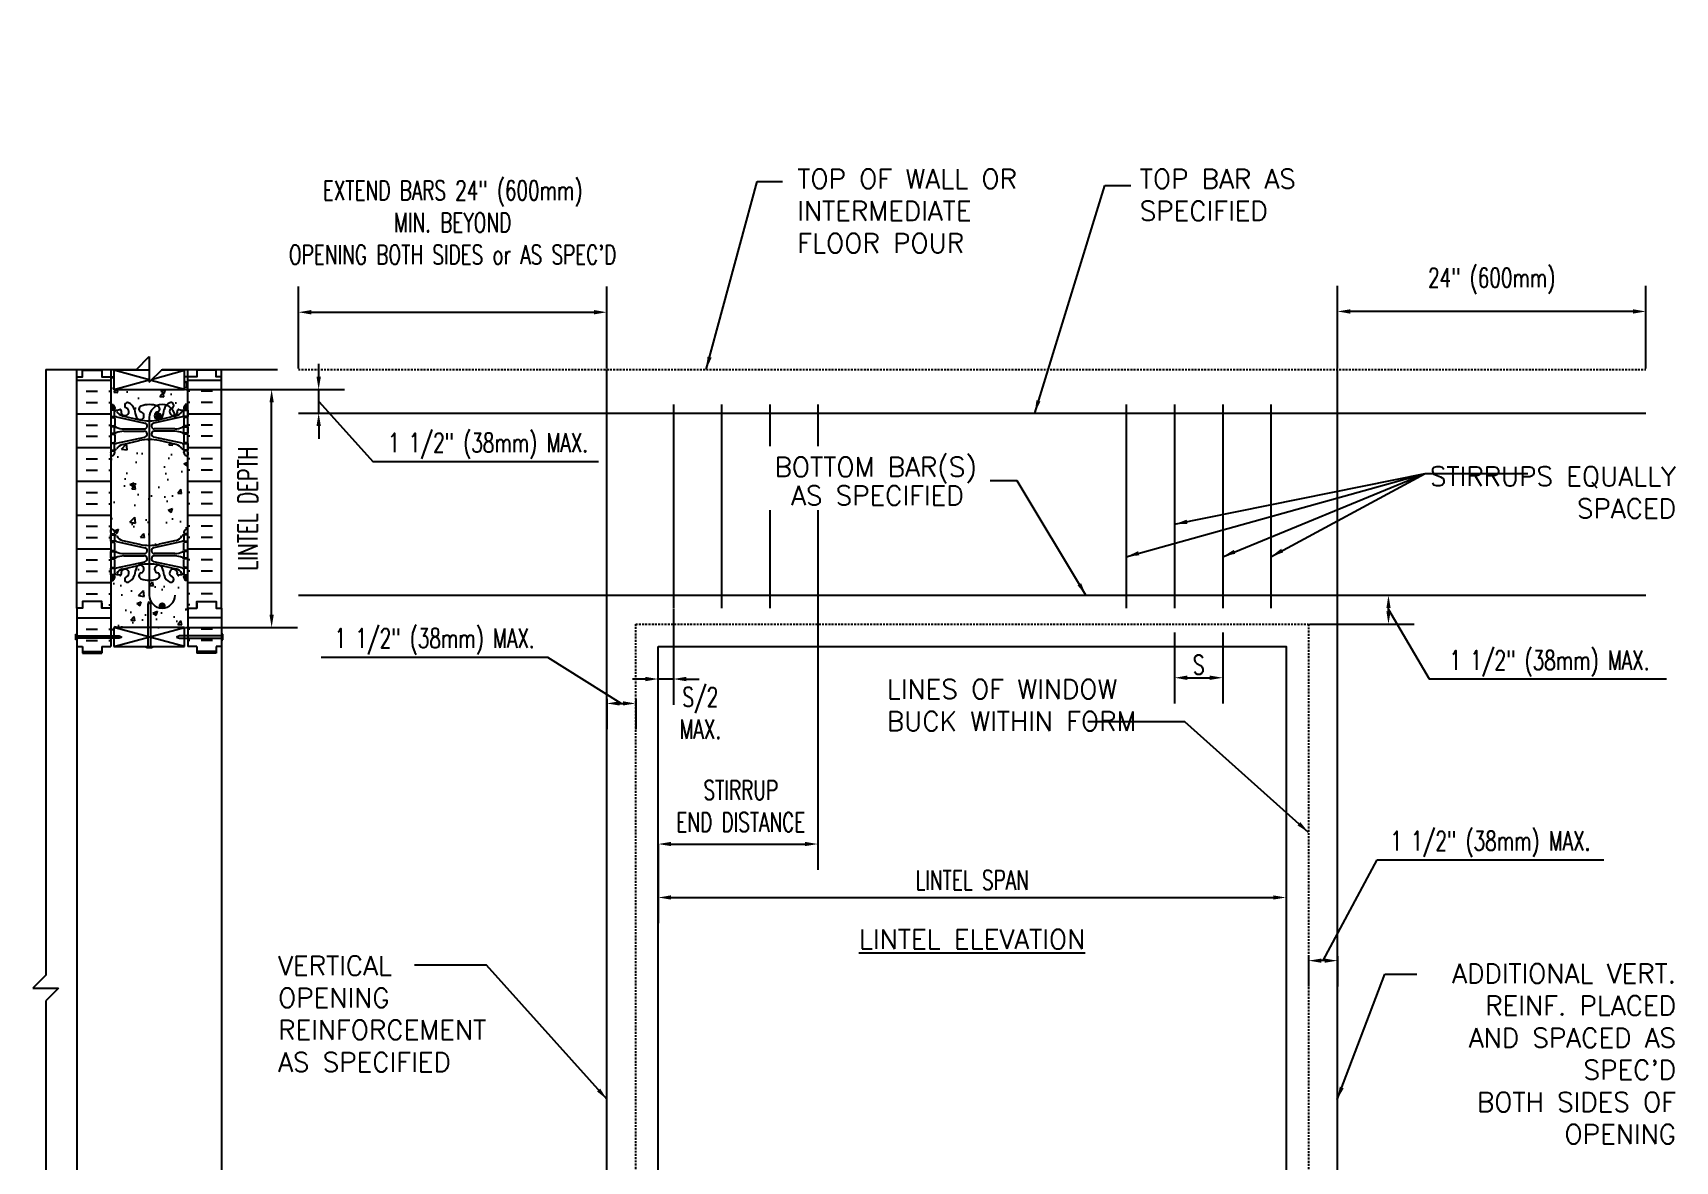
# Model space of a CAD drawing. Header units: inches. Extents: x 637 to 765, y 173 to 308.
# Drawn here: x 637.1 to 764.9, y 220.6 to 308.4 of the extents above; entities that cross this region are included whole.
import ezdxf
from ezdxf.enums import TextEntityAlignment as Align

# ---------------------------------------------------------------- set-up
doc = ezdxf.new("R2010")
doc.units = ezdxf.units.IN
doc.header["$LTSCALE"] = 0.05
doc.header["$MEASUREMENT"] = 0
doc.linetypes.add('HIDDEN2', pattern=[0.1875, 0.125, -0.0625])
for name, color, linetype in [('0_FOAM_CONTOUR', 8, 'Continuous'), ('HATCH', 12, 'Continuous'), ('line25', 2, 'Continuous'), ('LINE3', 3, 'Continuous'), ('LINE9', 9, 'Continuous'), ('TEXT', 12, 'Continuous'), ('Web_Edge', 9, 'Continuous')]:
    doc.layers.add(name, color=color, linetype=linetype)
doc.styles.add('DIM', font='romans.shx', dxfattribs={"width": 0.7})
doc.styles.add('ROMANS', font='romans.shx', dxfattribs={"height": 1.5})
doc.styles.get("Standard").update_dxf_attribs({"font": 'romans.shx', "height": 0.75})
doc.dimstyles.new('ext_24', dxfattribs={"dimscale": 24, "dimtxt": 0.0625, "dimasz": 1, "dimexe": 2, "dimexo": 0.0625, "dimgap": 0.09375, "dimtad": 1, "dimdec": 1, "dimzin": 3, "dimdsep": 46, "dimlunit": 4, "dimtxsty": 'DIM', "dimcen": 0.09, "dimdle": 0.09375, "dimclrt": 12, "dimadec": 0, "dimazin": 0, "dimtfac": 1, "dimtdec": 1, "dimtmove": 2, "dimatfit": 3, "dimfxl": 0, "dimfrac": 2, "dimtolj": 1, "dimtzin": 0, "dimarcsym": 0})

# ---------------------------------------------------------------- blocks, each defined once
blk = doc.blocks.new('*D6')
at = {"layer": 'Defpoints', "color": 0}
for p in [(681.73, 286.67), (657.73, 282.22), (681.73, 282.22)]:
    blk.add_point(p, dxfattribs=at)
at = {"layer": 'TEXT', "color": 0, "lineweight": -2}
for p, q in [((657.73, 282.29), (657.73, 288.67)), ((681.73, 282.29), (681.73, 288.67)), ((658.73, 286.67), (680.73, 286.67))]:
    blk.add_line(p, q, dxfattribs=at)
at = {"layer": 'TEXT', "color": 0}
for points in [[(658.73, 286.84), (658.73, 286.5), (657.73, 286.67)], [(680.73, 286.84), (680.73, 286.5), (681.73, 286.67)]]:
    blk.add_solid(points, dxfattribs=at)
at = {"layer": 'TEXT', "color": 12, "insert": (669.73, 293.65), "char_height": 1.5, "attachment_point": 5, "style": 'DIM'}
blk.add_mtext('\\A1;EXTEND BARS 24" (600mm)\\PMIN. BEYOND \\POPENING BOTH SIDES or AS SPEC\'D', dxfattribs=at)
blk = doc.blocks.new('*D1')
at = {"layer": 'Defpoints', "color": 0}
for p in [(686.91, 263.65), (685.73, 258.13), (685.73, 256.31)]:
    blk.add_point(p, dxfattribs=at)
at = {"layer": 'TEXT', "color": 0, "lineweight": -2}
for p, q in [((686.91, 263.59), (686.91, 256.13)), ((685.73, 256.38), (685.73, 260.13)), ((684.73, 258.13), (683.73, 258.13)), ((686.91, 258.13), (685.73, 258.13)), ((687.91, 258.13), (688.91, 258.13))]:
    blk.add_line(p, q, dxfattribs=at)
at = {"layer": 'TEXT', "color": 0}
for points in [[(684.73, 258.3), (684.73, 257.96), (685.73, 258.13)], [(687.91, 258.3), (687.91, 257.96), (686.91, 258.13)]]:
    blk.add_solid(points, dxfattribs=at)
at = {"layer": 'TEXT', "color": 12, "insert": (689.01, 255.48), "char_height": 1.5, "attachment_point": 5, "style": 'DIM'}
blk.add_mtext('\\A1;S/2\\PMAX.', dxfattribs=at)
blk = doc.blocks.new('*D7')
at = {"layer": 'Defpoints', "color": 0}
for p in [(698.16, 264.65), (685.73, 245.29), (698.16, 245.29)]:
    blk.add_point(p, dxfattribs=at)
at = {"layer": 'TEXT', "color": 0, "lineweight": -2}
for p, q in [((698.16, 264.59), (698.16, 243.29)), ((685.73, 245.23), (685.73, 243.29)), ((686.73, 245.29), (697.16, 245.29))]:
    blk.add_line(p, q, dxfattribs=at)
at = {"layer": 'TEXT', "color": 0}
for points in [[(686.73, 245.46), (686.73, 245.13), (685.73, 245.29)], [(697.16, 245.46), (697.16, 245.13), (698.16, 245.29)]]:
    blk.add_solid(points, dxfattribs=at)
at = {"layer": 'TEXT', "color": 12, "insert": (692.16, 248.24), "char_height": 1.5, "attachment_point": 5, "style": 'DIM'}
blk.add_mtext('\\A1;STIRRUP\\PEND DISTANCE', dxfattribs=at)
blk = doc.blocks.new('*D2')
at = {"layer": 'Defpoints', "color": 0}
for p in [(685.73, 245.29), (734.59, 245.29), (734.59, 241.13)]:
    blk.add_point(p, dxfattribs=at)
at = {"layer": 'TEXT', "color": 0, "lineweight": -2}
for p, q in [((685.73, 245.23), (685.73, 239.13)), ((734.59, 245.23), (734.59, 239.13)), ((686.73, 241.13), (733.59, 241.13))]:
    blk.add_line(p, q, dxfattribs=at)
at = {"layer": 'TEXT', "color": 0}
for points in [[(686.73, 241.3), (686.73, 240.97), (685.73, 241.13)], [(733.59, 241.3), (733.59, 240.97), (734.59, 241.13)]]:
    blk.add_solid(points, dxfattribs=at)
at = {"layer": 'TEXT', "color": 12, "insert": (710.16, 242.49), "char_height": 1.5, "attachment_point": 5, "style": 'DIM'}
blk.add_mtext('\\A1;LINTEL SPAN ', dxfattribs=at)
blk = doc.blocks.new('*D3')
at = {"layer": 'Defpoints', "color": 0}
for p in [(725.91, 261.82), (729.66, 261.82), (729.66, 258.23)]:
    blk.add_point(p, dxfattribs=at)
at = {"layer": 'TEXT', "color": 0, "lineweight": -2}
for p, q in [((725.91, 261.76), (725.91, 256.23)), ((729.66, 261.76), (729.66, 256.23)), ((726.91, 258.23), (728.66, 258.23))]:
    blk.add_line(p, q, dxfattribs=at)
at = {"layer": 'TEXT', "color": 0}
for points in [[(726.91, 258.4), (726.91, 258.06), (725.91, 258.23)], [(728.66, 258.4), (728.66, 258.06), (729.66, 258.23)]]:
    blk.add_solid(points, dxfattribs=at)
at = {"layer": 'TEXT', "color": 12, "insert": (727.79, 259.23), "char_height": 1.5, "attachment_point": 5, "style": 'DIM'}
blk.add_mtext('\\A1;S', dxfattribs=at)
blk = doc.blocks.new('*D8')
at = {"layer": 'Defpoints', "color": 0}
for p in [(738.59, 286.73), (738.59, 282.22), (762.59, 282.22)]:
    blk.add_point(p, dxfattribs=at)
at = {"layer": 'TEXT', "color": 0, "lineweight": -2}
for p, q in [((738.59, 282.29), (738.59, 288.73)), ((762.59, 282.29), (762.59, 288.73)), ((761.59, 286.73), (739.59, 286.73))]:
    blk.add_line(p, q, dxfattribs=at)
at = {"layer": 'TEXT', "color": 0}
for points in [[(739.59, 286.9), (739.59, 286.56), (738.59, 286.73)], [(761.59, 286.9), (761.59, 286.56), (762.59, 286.73)]]:
    blk.add_solid(points, dxfattribs=at)
at = {"layer": 'TEXT', "color": 12, "insert": (750.59, 289.11), "char_height": 1.5, "attachment_point": 5, "style": 'DIM'}
blk.add_mtext('\\A1;24" (600mm)', dxfattribs=at)
blk = doc.blocks.new('*D4')
at = {"layer": 'Defpoints', "color": 0}
for p in [(736.34, 236.65), (738.59, 236.65), (736.34, 236.22)]:
    blk.add_point(p, dxfattribs=at)
at = {"layer": 'TEXT', "color": 0, "lineweight": -2}
for p, q in [((737.47, 236.22), (741.67, 244.06)), ((741.67, 244.06), (759.31, 244.06)), ((736.34, 236.58), (736.34, 234.22)), ((738.59, 236.58), (738.59, 234.22)), ((737.59, 236.22), (737.34, 236.22))]:
    blk.add_line(p, q, dxfattribs=at)
at = {"layer": 'TEXT', "color": 0}
for points in [[(737.34, 236.38), (737.34, 236.05), (736.34, 236.22)], [(737.59, 236.38), (737.59, 236.05), (738.59, 236.22)]]:
    blk.add_solid(points, dxfattribs=at)
at = {"layer": 'TEXT', "color": 12, "insert": (750.49, 245.29), "char_height": 1.5, "attachment_point": 5, "style": 'DIM'}
blk.add_mtext('\\A1;1 1/2" (38mm) MAX.', dxfattribs=at)
blk = doc.blocks.new('*D5')
at = {"layer": 'Defpoints', "color": 0}
for p in [(681.73, 256.66), (683.98, 256.66), (683.98, 256.23)]:
    blk.add_point(p, dxfattribs=at)
at = {"layer": 'TEXT', "color": 0, "lineweight": -2}
for p, q in [((677.14, 259.81), (659.51, 259.81)), ((682.85, 256.23), (677.14, 259.81)), ((681.73, 256.6), (681.73, 254.23)), ((682.73, 256.23), (682.98, 256.23)), ((683.98, 256.6), (683.98, 254.23))]:
    blk.add_line(p, q, dxfattribs=at)
at = {"layer": 'TEXT', "color": 0}
for points in [[(682.73, 256.4), (682.73, 256.07), (681.73, 256.23)], [(682.98, 256.4), (682.98, 256.07), (683.98, 256.23)]]:
    blk.add_solid(points, dxfattribs=at)
at = {"layer": 'TEXT', "color": 12, "insert": (668.33, 261.05), "char_height": 1.5, "attachment_point": 5, "style": 'DIM'}
blk.add_mtext('\\A1;1 1/2" (38mm) MAX.', dxfattribs=at)
blk = doc.blocks.new('*D9')
at = {"layer": 'Defpoints', "color": 0}
for p in [(648.88, 280.65), (655.65, 280.65), (648.88, 262.15)]:
    blk.add_point(p, dxfattribs=at)
at = {"layer": 'TEXT', "color": 0, "lineweight": -2}
for p, q in [((648.94, 280.65), (657.65, 280.65)), ((655.65, 263.15), (655.65, 279.65)), ((648.94, 262.15), (657.65, 262.15))]:
    blk.add_line(p, q, dxfattribs=at)
at = {"layer": 'TEXT', "color": 0}
for points in [[(655.48, 279.65), (655.82, 279.65), (655.65, 280.65)], [(655.48, 263.15), (655.82, 263.15), (655.65, 262.15)]]:
    blk.add_solid(points, dxfattribs=at)
at = {"layer": 'TEXT', "color": 12, "insert": (653.79, 271.4), "char_height": 1.5, "attachment_point": 5, "rotation": 90, "style": 'DIM'}
blk.add_mtext('\\A1;LINTEL DEPTH', dxfattribs=at)

msp = doc.modelspace()

# ---------------------------------------------------------------- hatches: boundary and pattern name
h = msp.add_hatch()
h.set_pattern_fill('AR-CONC', color=12, scale=0.02, style=0)
h.set_pattern_definition([(50, (-256.7342, -0.5467), (3.643693, -0.318782), [0.381, -4.191]), (355, (-256.734, -0.5467), (-0.704857, 3.821133), [0.3048, -3.3528]), (100.451, (-256.4305, -0.5732), (2.93885, 3.502334), [0.3238, -3.5618]), (46.1842, (-256.734, 0.4693), (5.42158, -0.840847), [0.5715, -6.2865]), (96.6356, (-256.2824, 0.399), (4.748085, 4.94851), [0.4857, -5.3427]), (351.184, (-256.734, 0.4693), (4.748092, 4.948502), [0.4572, -5.0292]), (21, (-256.2262, 0.2153), (3.032298, -2.04531), [0.381, -4.191]), (326, (-256.226, 0.2153), (1.23604, 3.68376), [0.3048, -3.3528]), (71.4514, (-255.9735, 0.045), (4.26833, 1.638457), [0.3238, -3.5618]), (37.5, (-256.7342, -0.5467), (0.061772, 1.6911008), [0, -3.31216, 0, -3.4036, 0, -3.3655]), (7.5, (-256.7342, -0.5467), (1.3363933, 2.0036115), [0, -1.94056, 0, -3.23596, 0, -1.2827]), (327.5, (-257.867, -0.5467), (2.711812, -0.1145749), [0, -1.27, 0, -3.9624, 0, -5.2578]), (317.5, (-258.375, -0.5467), (2.9625836, 0.50853), [0, -1.651, 0, -2.63144, 0, -3.7338])])
h.paths.add_polyline_path([(649.13, 262.15), (649.13, 263.65), (643.13, 263.65), (643.13, 262.15)])
at = {"layer": 'HATCH'}
h = msp.add_hatch(dxfattribs=at)
h.set_pattern_fill('INSUL', color=256, scale=7, style=0)
h.set_pattern_definition([(0, (-2283.0335, -133.3595), (0, 2.625), []), (0, (-2283.0335, -132.4845), (0, 2.625), [0.875, -0.875]), (0, (-2283.0335, -131.6095), (0, 2.625), [0.875, -0.875])])
h.paths.add_polyline_path([(640.5, 263.65), (640.94, 263.65), (640.94, 264.15), (642.44, 264.15), (642.44, 263.65), (643.13, 263.65), (643.13, 281.65), (642.44, 281.65), (642.44, 282.15), (640.94, 282.15), (640.94, 281.65), (640.5, 281.65)])
h = msp.add_hatch(dxfattribs=at)
h.set_pattern_fill('AR-CONC', color=256, scale=0.5)
h.set_pattern_definition([(50, (0, 0), (3.586301, -0.313761), [0.375, -4.125]), (355, (0, 0), (-0.693757, 3.76096), [0.3, -3.3]), (100.45144, (0.299, -0.026), (2.892544, 3.4472), [0.318701, -3.50571]), (46.1842, (0, 1), (5.336207, -0.827596), [0.5625, -6.1875]), (96.6356, (0.4447, 0.931), (4.67331, 4.870593), [0.47805, -5.25857]), (351.1842, (0, 1), (4.67331, 4.870593), [0.45, -4.95]), (21, (0.5, 0.75), (2.984535, -2.013094), [0.375, -4.125]), (326, (0.5, 0.75), (1.216577, 3.62575), [0.3, -3.3]), (71.45144, (0.7487, 0.5822), (4.201112, 1.612656), [0.318701, -3.50571]), (37.5, (0, 0), (0.0607993, 1.6644693), [0, -3.26, 0, -3.35, 0, -3.3125]), (7.5, (0, 0), (1.3153477, 1.9720586), [0, -1.91, 0, -3.185, 0, -1.2625]), (327.5, (-1.115, 0), (2.6691122, -0.1127744), [0, -1.25, 0, -3.9, 0, -5.175]), (317.5, (-1.615, 0), (2.915931, 0.500525), [0, -1.625, 0, -2.59, 0, -3.675])])
h.paths.add_polyline_path([(649.13, 281.65), (648.88, 281.65), (648.88, 280.65), (643.38, 280.65), (643.38, 281.65), (643.13, 281.65), (643.13, 279.56, 0.064398), (643.24, 279.5), (643.33, 279.5), (643.33, 279.45, -0.249069), (643.44, 279.25), (643.44, 279.18, -0.414214), (643.38, 279.12), (643.33, 279.12), (643.33, 279.05), (643.43, 279.05, 0.10046), (643.83, 279.1, -0.601435), (643.95, 279, 2.182095), (644.36, 279.21, -1), (644.52, 279.62, -0.24438), (644.97, 279.1, 0.053157), (645.13, 278.49, 0.223253), (645.33, 278.32), (645.35, 278.32, 0.955472), (645.49, 278.91, -0.735593), (645.48, 279.37, -0.082755), (646.13, 279.48, -0.074815), (646.72, 279.39, -0.106407), (647.13, 279.48, -0.083242), (647.45, 279.42, -0.117477), (647.74, 279.62, -1), (647.9, 279.21, 0.0567), (647.84, 279.18, -0.154746), (648.11, 278.64, 0.383483), (648.31, 279, -0.601435), (648.43, 279.1, 0.10046), (648.82, 279.05), (648.93, 279.05), (648.93, 279.12), (648.88, 279.12, -0.414214), (648.82, 279.18), (648.82, 279.25, -0.249069), (648.93, 279.45), (648.93, 279.5), (649.02, 279.5, 0.064398), (649.13, 279.56)])
h.paths.add_polyline_path([(649.13, 275.43, 0.082415), (648.98, 275.51, -0.317837), (648.82, 275.75), (648.82, 275.81, -0.414214), (648.88, 275.88), (648.93, 275.88), (648.93, 275.95), (648.82, 275.95, -0.188973), (648.67, 276.04, 0.196323), (648.22, 276.39), (646.9, 276.68, 0.057795), (646.13, 276.77), (646.13, 268.53, 0.057795), (646.9, 268.62), (648.22, 268.91, 0.196323), (648.67, 269.26, -0.188973), (648.82, 269.35), (648.93, 269.35), (648.93, 269.42), (648.88, 269.42, -0.414214), (648.82, 269.49), (648.82, 269.55, -0.317837), (648.98, 269.79, 0.082415), (649.13, 269.87)])
h.paths.add_polyline_path([(646.13, 276.77, 0.057795), (645.36, 276.68), (644.04, 276.39, 0.196323), (643.59, 276.04, -0.188973), (643.43, 275.95), (643.33, 275.95), (643.33, 275.88), (643.38, 275.88, -0.414214), (643.44, 275.81), (643.44, 275.75, -0.317837), (643.27, 275.51, 0.082415), (643.13, 275.43), (643.13, 269.87, 0.082415), (643.27, 269.79, -0.317837), (643.44, 269.55), (643.44, 269.49, -0.414214), (643.38, 269.42), (643.33, 269.42), (643.33, 269.35), (643.43, 269.35, -0.188973), (643.59, 269.26, 0.196323), (644.04, 268.91), (645.36, 268.62, 0.057795), (646.13, 268.53)])
h.paths.add_polyline_path([(646.13, 265.82, -0.082755), (645.48, 265.93, -0.735593), (645.49, 266.39, 0.955472), (645.35, 266.98), (645.33, 266.98, 0.223253), (645.13, 266.81, 0.053157), (644.97, 266.2, -0.24438), (644.52, 265.68, -1), (644.36, 266.09, 2.182095), (643.95, 266.3, -0.601435), (643.83, 266.2, 0.10046), (643.43, 266.25), (643.33, 266.25), (643.33, 266.18), (643.38, 266.18, -0.414214), (643.44, 266.12), (643.44, 266.05, -0.249069), (643.33, 265.85), (643.33, 265.8), (643.24, 265.8, 0.064398), (643.13, 265.74), (643.13, 263.65), (643.13, 261.48), (643.38, 261.48), (643.38, 262.15), (646.05, 262.15), (646.05, 263.93), (646.13, 264.15), (646.21, 263.93), (646.21, 262.15), (648.88, 262.15), (648.88, 261.48), (649.13, 261.48), (649.13, 263.65), (649.13, 265.74, 0.064398), (649.02, 265.8), (648.93, 265.8), (648.93, 265.85, -0.249069), (648.82, 266.05), (648.82, 266.12, -0.414214), (648.88, 266.18), (648.93, 266.18), (648.93, 266.25), (648.82, 266.25, 0.10046), (648.43, 266.2, -0.601435), (648.31, 266.3, 2.182095), (647.9, 266.09, -1), (647.74, 265.68, -0.24438), (647.29, 266.2, 0.053157), (647.12, 266.81, 0.223253), (646.92, 266.98), (646.9, 266.98, 0.955472), (646.76, 266.39, -0.735593), (646.78, 265.93, -0.082755), (646.13, 265.82), (646.13, 264.65, 0.414214), (647.13, 263.65, -0.414214), (646.94, 263.84, -1), (647.32, 263.84, -0.414214), (647.13, 263.65, -0.414214), (646.13, 264.65)])
h = msp.add_hatch(dxfattribs=at)
h.set_pattern_fill('INSUL', color=256, scale=7, style=0)
h.set_pattern_definition([(180, (3575.2896, -133.3595), (0, 2.625), []), (180, (3575.2896, -132.4845), (0, 2.625), [0.875, -0.875]), (180, (3575.2896, -131.6095), (0, 2.625), [0.875, -0.875])])
h.paths.add_polyline_path([(651.75, 263.65), (651.32, 263.65), (651.32, 264.15), (649.82, 264.15), (649.82, 263.65), (649.13, 263.65), (649.13, 281.65), (649.82, 281.65), (649.82, 282.15), (651.32, 282.15), (651.32, 281.65), (651.75, 281.65)])
at = {"layer": 'LINE3'}
for points in [[(647.03, 278.62, 1), (646.66, 278.62, 1)], [(647.32, 263.84, 1), (646.94, 263.84, 1)]]:
    msp.add_hatch(color=9, dxfattribs=at).paths.add_polyline_path(points)

# ---------------------------------------------------------------- linework, layer by layer
at = {"color": 12}
for p, q in [((640.5, 260.65), (640.5, 211.28)), ((651.75, 260.65), (651.75, 211.28))]:
    msp.add_line(p, q, dxfattribs=at)
at = {"layer": '0_FOAM_CONTOUR'}
for p, q in [((640.94, 264.03), (640.94, 263.65)), ((642.44, 264.03), (642.44, 263.65)), ((649.82, 264.03), (649.82, 263.65)), ((651.32, 264.03), (651.32, 263.65))]:
    msp.add_line(p, q, dxfattribs=at)
at = {"layer": 'HATCH'}
for p, q in [((643.13, 281.65), (643.38, 281.65)), ((649.13, 281.65), (648.88, 281.65)), ((647.27, 280.54), (647.27, 280.54)), ((640.5, 262.89), (643.13, 262.89)), ((641.22, 262.02), (642.09, 262.02)), ((642.97, 262.02), (643.13, 262.02)), ((651.75, 262.89), (649.13, 262.89)), ((649.29, 262.02), (649.13, 262.02)), ((651.04, 262.02), (650.16, 262.02)), ((641.22, 261.14), (642.09, 261.14)), ((642.97, 261.14), (643.13, 261.14)), ((649.29, 261.14), (649.13, 261.14)), ((651.04, 261.14), (650.16, 261.14)), ((640.94, 260.27), (642.44, 260.27)), ((651.32, 260.27), (649.82, 260.27))]:
    msp.add_line(p, q, dxfattribs=at)
at = {"layer": 'line25'}
for p, q in [((640.5, 263.65), (640.5, 282.22)), ((643.13, 282.22), (643.13, 263.65)), ((649.13, 263.65), (649.13, 282.22)), ((651.75, 263.65), (651.75, 282.22)), ((640.5, 263.65), (640.5, 260.65)), ((643.13, 263.65), (643.13, 260.65)), ((649.13, 263.65), (649.13, 260.65)), ((651.75, 263.65), (651.75, 260.65)), ((643.38, 262.15), (643.38, 260.65)), ((648.88, 262.15), (643.38, 262.15)), ((648.88, 260.65), (648.88, 262.15)), ((640.5, 260.65), (640.94, 260.65)), ((640.94, 260.65), (640.94, 260.15)), ((640.94, 260.15), (642.44, 260.15)), ((642.44, 260.65), (642.44, 260.15)), ((642.44, 260.65), (643.13, 260.65)), ((643.38, 260.65), (648.88, 260.65)), ((649.82, 260.65), (649.13, 260.65)), ((649.82, 260.65), (649.82, 260.15)), ((651.32, 260.15), (649.82, 260.15)), ((651.75, 260.65), (651.32, 260.65)), ((651.32, 260.65), (651.32, 260.15))]:
    msp.add_line(p, q, dxfattribs=at)
at = {"layer": 'line25', "color": 9, "linetype": 'HIDDEN2', "ltscale": 24}
msp.add_line((657.73, 282.22), (762.59, 282.22), dxfattribs=at)
at = {"layer": 'line25'}
for points in [[(640.5, 281.65), (640.94, 281.65), (640.94, 282.15), (642.44, 282.15), (642.44, 281.65), (643.13, 281.65)], [(646.13, 282.15), (643.38, 282.15), (643.38, 280.65), (648.88, 280.65), (648.88, 282.15), (647.05, 282.15)], [(651.75, 281.65), (651.32, 281.65), (651.32, 282.15), (649.82, 282.15), (649.82, 281.65), (649.13, 281.65)], [(643.13, 263.65), (642.44, 263.65), (642.44, 264.15), (640.94, 264.15), (640.94, 263.65), (640.5, 263.65)], [(649.13, 263.65), (649.82, 263.65), (649.82, 264.15), (651.32, 264.15), (651.32, 263.65), (651.75, 263.65)]]:
    msp.add_lwpolyline(points, dxfattribs=at)
at = {"layer": 'line25', "color": 9, "linetype": 'HIDDEN2', "ltscale": 24}
msp.add_lwpolyline([(683.98, 262.4), (736.34, 262.4), (736.34, 210.03), (683.98, 210.03)], close=True, dxfattribs=at)
at = {"layer": 'line25'}
msp.add_lwpolyline([(685.73, 260.65), (734.59, 260.65), (734.59, 211.78), (685.73, 211.78)], close=True, dxfattribs=at)
at = {"layer": 'LINE3', "color": 5}
for p, q in [((681.73, 274.69), (681.73, 282.22)), ((738.59, 174.22), (738.59, 282.22)), ((657.73, 278.82), (762.59, 278.82)), ((686.91, 279.49), (686.91, 272.23)), ((690.66, 279.49), (690.66, 272.33)), ((694.41, 279.49), (694.41, 276.24)), ((698.16, 279.49), (698.16, 276.24)), ((722.16, 279.49), (722.16, 276.68)), ((725.91, 279.49), (725.91, 276.68)), ((729.66, 279.49), (729.66, 263.65)), ((733.41, 279.49), (733.41, 263.65)), ((722.16, 276.68), (722.16, 263.65)), ((725.91, 276.68), (725.91, 263.65)), ((681.73, 174.22), (681.73, 274.69)), ((686.91, 272.23), (686.91, 263.65)), ((690.66, 272.33), (690.66, 263.65)), ((694.41, 271.28), (694.41, 263.65)), ((698.16, 271.28), (698.16, 263.65)), ((657.73, 264.65), (762.59, 264.65))]:
    msp.add_line(p, q, dxfattribs=at)
at = {"layer": 'LINE3', "color": 9}
msp.add_line((646.13, 278.48), (646.13, 264.65), dxfattribs=at)
at = {"layer": 'LINE3'}
msp.add_circle((646.85, 278.62), 0.188, dxfattribs=at)
at = {"layer": 'LINE3', "color": 9}
msp.add_circle((647.13, 263.84), 0.188, dxfattribs=at)
for centre, start, end in [((647.13, 278.48), 90, 180), ((647.13, 278.48), 0, 90), ((647.13, 264.65), 180, 270), ((647.13, 264.65), 270, 0)]:
    msp.add_arc(centre, 1, start, end, dxfattribs=at)
at = {"layer": 'LINE9'}
for p, q in [((645.13, 282.22), (646.13, 283.22)), ((646.13, 283.22), (646.13, 281.22)), ((638.07, 282.22), (638.07, 235.08)), ((638.07, 282.22), (645.13, 282.22)), ((646.13, 281.4), (643.38, 282.15)), ((643.38, 280.65), (646.13, 281.4)), ((646.13, 281.22), (647.13, 282.22)), ((648.88, 280.65), (646.27, 281.36)), ((646.37, 281.47), (648.88, 282.15)), ((647.13, 282.22), (656.1, 282.22)), ((646.05, 263.93), (646.13, 264.15)), ((646.05, 260.65), (646.05, 263.93)), ((646.13, 264.15), (646.21, 263.93)), ((646.21, 263.93), (646.21, 260.65)), ((640.42, 261.17), (640.42, 261.63)), ((640.42, 261.63), (640.5, 261.63)), ((640.5, 261.17), (640.42, 261.17)), ((640.5, 261.63), (640.5, 261.17)), ((640.5, 261.48), (643.78, 261.48)), ((643.78, 261.32), (640.5, 261.32)), ((643.78, 261.48), (644, 261.4)), ((644, 261.4), (643.78, 261.32)), ((648.48, 261.48), (648.25, 261.4)), ((648.25, 261.4), (648.48, 261.32)), ((651.75, 261.48), (648.48, 261.48)), ((648.48, 261.32), (651.75, 261.32)), ((651.75, 261.63), (651.75, 261.17)), ((651.84, 261.63), (651.75, 261.63)), ((651.75, 261.17), (651.84, 261.17)), ((651.84, 261.17), (651.84, 261.63)), ((645.9, 260.65), (646.36, 260.65)), ((645.9, 260.57), (645.9, 260.65)), ((646.36, 260.57), (645.9, 260.57)), ((646.36, 260.65), (646.36, 260.57)), ((686.16, 260.65), (734.16, 260.65)), ((638.07, 235.08), (637.07, 234.08)), ((637.07, 234.08), (639.07, 234.08)), ((639.07, 234.08), (638.07, 233.08)), ((638.07, 233.08), (638.07, 174.22))]:
    msp.add_line(p, q, dxfattribs=at)
at = {"layer": 'LINE9', "color": 12}
for p, q in [((643.38, 260.65), (648.88, 262.15)), ((648.88, 260.65), (643.38, 262.15))]:
    msp.add_line(p, q, dxfattribs=at)
at = {"layer": 'TEXT'}
for p, q in [((659.31, 281.65), (659.31, 282.65)), ((655.71, 280.65), (661.31, 280.65)), ((659.31, 278.82), (659.31, 280.65)), ((659.31, 278.82), (659.31, 280.65)), ((657.79, 278.82), (661.31, 278.82)), ((659.31, 279.73), (663.55, 275.04)), ((659.31, 277.82), (659.31, 276.82)), ((681.08, 275.04), (663.55, 275.04)), ((736.41, 264.65), (744.56, 264.65)), ((742.56, 263.4), (742.56, 263.65)), ((736.41, 262.4), (744.56, 262.4))]:
    msp.add_line(p, q, dxfattribs=at)
at = {"layer": 'TEXT', "color": 12}
for p, q in [((742.56, 263.53), (745.73, 258.15)), ((745.73, 258.15), (764.2, 258.15))]:
    msp.add_line(p, q, dxfattribs=at)
at = {"layer": 'TEXT'}
for points in [[(659.14, 281.65), (659.48, 281.65), (659.31, 280.65)], [(659.14, 277.82), (659.48, 277.82), (659.31, 278.82)], [(742.4, 263.65), (742.73, 263.65), (742.56, 264.65)], [(742.4, 263.4), (742.73, 263.4), (742.56, 262.4)]]:
    msp.add_solid(points, dxfattribs=at)
at = {"layer": 'Web_Edge', "color": 12}
for p, q in [((643.13, 279.22), (643.17, 279.22)), ((643.13, 279.12), (643.38, 279.12)), ((643.24, 279.5), (643.33, 279.5)), ((643.24, 279.12), (643.24, 279.05)), ((643.33, 279.5), (643.33, 279.45)), ((643.33, 279.12), (643.33, 279.05)), ((643.44, 279.25), (643.44, 279.18)), ((648.82, 279.25), (648.82, 279.18)), ((649.13, 279.12), (648.88, 279.12)), ((649.02, 279.5), (648.93, 279.5)), ((648.93, 279.5), (648.93, 279.45)), ((648.93, 279.12), (648.93, 279.05)), ((649.02, 279.12), (649.02, 279.05)), ((649.13, 279.22), (649.09, 279.22)), ((643.13, 278.48), (643.38, 278.48)), ((643.13, 277.82), (643.38, 277.82)), ((643.24, 278.55), (643.24, 278.48)), ((643.24, 277.82), (643.24, 277.75)), ((643.33, 278.55), (643.33, 278.48)), ((643.33, 277.82), (643.33, 277.75)), ((643.44, 278.41), (643.44, 277.88)), ((643.58, 278.52), (645.79, 278.04)), ((644.04, 278.61), (645.36, 278.31)), ((644.14, 277.59), (645.74, 277.59)), ((644.14, 277.41), (645.74, 277.41)), ((648.68, 278.52), (646.47, 278.04)), ((648.11, 277.59), (646.52, 277.59)), ((648.11, 277.41), (646.52, 277.41)), ((648.22, 278.61), (646.9, 278.31)), ((648.82, 278.41), (648.82, 277.88)), ((649.13, 278.48), (648.88, 278.48)), ((649.13, 277.82), (648.88, 277.82)), ((648.93, 278.55), (648.93, 278.48)), ((648.93, 277.82), (648.93, 277.75)), ((649.02, 278.55), (649.02, 278.48)), ((649.02, 277.82), (649.02, 277.75)), ((643.13, 277.18), (643.38, 277.18)), ((643.13, 276.52), (643.38, 276.52)), ((643.24, 277.25), (643.24, 277.18)), ((643.24, 276.52), (643.24, 276.45)), ((643.33, 277.25), (643.33, 277.18)), ((643.33, 276.52), (643.33, 276.45)), ((643.44, 277.11), (643.44, 276.58)), ((643.58, 276.47), (645.79, 276.95)), ((644.04, 276.39), (645.36, 276.68)), ((648.68, 276.47), (646.47, 276.95)), ((648.22, 276.39), (646.9, 276.68)), ((648.82, 277.11), (648.82, 276.58)), ((649.13, 277.18), (648.88, 277.18)), ((649.13, 276.52), (648.88, 276.52)), ((648.93, 277.25), (648.93, 277.18)), ((648.93, 276.52), (648.93, 276.45)), ((649.02, 277.25), (649.02, 277.18)), ((649.02, 276.52), (649.02, 276.45)), ((643.13, 275.88), (643.38, 275.88)), ((643.14, 275.76), (643.14, 275.57)), ((643.24, 275.95), (643.24, 275.88)), ((643.33, 275.95), (643.33, 275.88)), ((643.44, 275.75), (643.44, 275.81)), ((648.82, 275.75), (648.82, 275.81)), ((649.13, 275.88), (648.88, 275.88)), ((648.93, 275.95), (648.93, 275.88)), ((649.02, 275.95), (649.02, 275.88)), ((649.12, 275.76), (649.12, 275.57)), ((643.14, 269.54), (643.14, 269.73)), ((649.12, 269.54), (649.12, 269.73)), ((643.13, 269.42), (643.38, 269.42)), ((643.13, 268.78), (643.38, 268.78)), ((643.24, 269.35), (643.24, 269.42)), ((643.24, 268.78), (643.24, 268.85)), ((643.33, 269.35), (643.33, 269.42)), ((643.33, 268.78), (643.33, 268.85)), ((643.44, 269.55), (643.44, 269.49)), ((643.44, 268.19), (643.44, 268.72)), ((643.58, 268.83), (645.79, 268.35)), ((644.04, 268.91), (645.36, 268.62)), ((648.68, 268.83), (646.47, 268.35)), ((648.22, 268.91), (646.9, 268.62)), ((648.82, 269.55), (648.82, 269.49)), ((648.82, 268.19), (648.82, 268.72)), ((649.13, 269.42), (648.88, 269.42)), ((649.13, 268.78), (648.88, 268.78)), ((648.93, 269.35), (648.93, 269.42)), ((648.93, 268.78), (648.93, 268.85)), ((649.02, 269.35), (649.02, 269.42)), ((649.02, 268.78), (649.02, 268.85)), ((643.13, 268.12), (643.38, 268.12)), ((643.13, 267.48), (643.38, 267.48)), ((643.24, 268.05), (643.24, 268.12)), ((643.24, 267.48), (643.24, 267.55)), ((643.33, 268.05), (643.33, 268.12)), ((643.33, 267.48), (643.33, 267.55)), ((643.44, 266.89), (643.44, 267.42)), ((643.58, 266.78), (645.79, 267.26)), ((644.14, 267.89), (645.74, 267.89)), ((644.14, 267.71), (645.74, 267.71)), ((648.68, 266.78), (646.47, 267.26)), ((648.11, 267.89), (646.52, 267.89)), ((648.11, 267.71), (646.52, 267.71)), ((648.82, 266.89), (648.82, 267.42)), ((649.13, 268.12), (648.88, 268.12)), ((649.13, 267.48), (648.88, 267.48)), ((648.93, 268.05), (648.93, 268.12)), ((648.93, 267.48), (648.93, 267.55)), ((649.02, 268.05), (649.02, 268.12)), ((649.02, 267.48), (649.02, 267.55)), ((643.13, 266.82), (643.38, 266.82)), ((643.13, 266.18), (643.38, 266.18)), ((643.13, 266.08), (643.17, 266.08)), ((643.24, 266.75), (643.24, 266.82)), ((643.24, 266.18), (643.24, 266.25)), ((643.33, 266.75), (643.33, 266.82)), ((643.33, 266.18), (643.33, 266.25)), ((643.33, 265.8), (643.33, 265.85)), ((643.44, 266.05), (643.44, 266.12)), ((644.04, 266.69), (645.36, 266.99)), ((648.22, 266.69), (646.9, 266.99)), ((648.82, 266.05), (648.82, 266.12)), ((649.13, 266.82), (648.88, 266.82)), ((649.13, 266.18), (648.88, 266.18)), ((648.93, 266.75), (648.93, 266.82)), ((648.93, 266.18), (648.93, 266.25)), ((648.93, 265.8), (648.93, 265.85)), ((649.02, 266.75), (649.02, 266.82)), ((649.02, 266.18), (649.02, 266.25)), ((649.13, 266.08), (649.09, 266.08)), ((643.24, 265.8), (643.33, 265.8)), ((649.02, 265.8), (648.93, 265.8))]:
    msp.add_line(p, q, dxfattribs=at)
for points in [[(643.13, 278.55), (643.43, 278.55), (643.43, 279.05), (643.13, 279.05)], [(649.12, 278.55), (648.82, 278.55), (648.82, 279.05), (649.12, 279.05)], [(643.13, 277.25), (643.43, 277.25), (643.43, 277.75), (643.13, 277.75)], [(649.12, 277.25), (648.82, 277.25), (648.82, 277.75), (649.12, 277.75)], [(643.13, 275.95), (643.43, 275.95), (643.43, 276.45), (643.13, 276.45)], [(649.12, 275.95), (648.82, 275.95), (648.82, 276.45), (649.12, 276.45)], [(643.13, 269.35), (643.43, 269.35), (643.43, 268.85), (643.13, 268.85)], [(649.12, 269.35), (648.82, 269.35), (648.82, 268.85), (649.12, 268.85)], [(643.13, 268.05), (643.43, 268.05), (643.43, 267.55), (643.13, 267.55)], [(649.12, 268.05), (648.82, 268.05), (648.82, 267.55), (649.12, 267.55)], [(643.13, 266.75), (643.43, 266.75), (643.43, 266.25), (643.13, 266.25)], [(649.12, 266.75), (648.82, 266.75), (648.82, 266.25), (649.12, 266.25)]]:
    msp.add_lwpolyline(points, close=True, dxfattribs=at)
for centre, radius, start, end in [((643.44, 279.95), 0.5, 231.6833, 250.5288), ((643.44, 279.95), 0.6, 238.8907, 245.0748), ((643.17, 279.24), 0.02, 270, 14.1541), ((643.43, 279.3), 0.25, 140.1145, 222.4609), ((643.18, 279.39), 0.02, 340.7916, 65.0748), ((643.27, 279.43), 0.045, 319.1879, 141.448), ((643.28, 279.16), 0.045, 222.4609, 42.4609), ((643.19, 279.25), 0.25, 0, 70.5288), ((643.43, 279.3), 0.16, 140.0001, 222.4609), ((643.38, 279.18), 0.0625, 270, 0), ((643.49, 280.04), 1, 266.7879, 289.9067), ((643.39, 278.8), 0.25, 37.2777, 80.0823), ((644.24, 279.33), 0.75, 210.155, 254.5838), ((643.86, 279.02), 0.09, 346.6795, 108.8651), ((644.24, 278.93), 0.305, 166.6795, 68.1963), ((644.44, 279.42), 0.22, 68.1963, 248.1963), ((644.24, 278.93), 0.745, 13.2652, 68.1963), ((647.93, 279.57), 3, 189.0273, 201.1984), ((645.41, 278.62), 0.305, 205.3782, 74.2747), ((645.56, 279.14), 0.24, 108.923, 254.2747), ((646.13, 277.48), 2, 90, 108.923), ((646.13, 277.48), 2, 71.077, 90), ((646.85, 278.62), 0.305, 105.7253, 334.6218), ((646.7, 279.14), 0.24, 285.7253, 71.077), ((644.33, 279.57), 3, 338.8016, 350.9727), ((648.01, 278.93), 0.745, 111.8037, 166.7348), ((648.01, 278.93), 0.305, 111.8037, 13.3205), ((647.82, 279.42), 0.22, 291.8037, 111.8037), ((648.02, 279.33), 0.75, 285.4162, 329.845), ((648.4, 279.02), 0.09, 71.1349, 193.3205), ((648.77, 280.04), 1, 250.0933, 273.2121), ((648.87, 278.8), 0.25, 99.9177, 142.7223), ((649.07, 279.25), 0.25, 109.4712, 180), ((648.88, 279.18), 0.0625, 180, 270), ((648.98, 279.16), 0.045, 137.5391, 317.5391), ((648.98, 279.43), 0.045, 38.552, 220.8121), ((648.82, 279.3), 0.16, 317.5391, 39.9999), ((648.82, 279.95), 0.5, 289.4712, 308.3167), ((648.82, 279.3), 0.25, 317.5391, 39.8855), ((649.08, 279.39), 0.02, 114.9252, 199.2084), ((648.82, 279.95), 0.6, 294.9252, 301.1093), ((649.09, 279.24), 0.02, 165.8459, 270), ((643.38, 278.41), 0.0625, 0, 90), ((643.38, 277.88), 0.0625, 270, 0), ((643.34, 277.55), 1, 76.4291, 84.7991), ((643.43, 277.53), 0.219, 60.4937, 88.92), ((644.17, 279.19), 1.6, 246.5673, 268.9203), ((644.17, 275.81), 1.6, 91.0797, 113.4327), ((644.17, 275.81), 1.6, 91.0797, 113.4327), ((646.13, 281.58), 3.36, 256.7692, 270), ((645.74, 277.82), 0.23, 270, 77.6055), ((645.74, 277.18), 0.23, 282.3945, 90), ((646.13, 281.58), 3.36, 270, 283.2308), ((646.52, 277.82), 0.23, 102.3945, 270), ((646.52, 277.18), 0.23, 90, 257.6055), ((648.08, 279.19), 1.6, 271.0797, 293.4327), ((648.08, 275.81), 1.6, 66.5673, 88.9203), ((648.08, 275.81), 1.6, 66.5673, 88.9203), ((648.91, 277.55), 1, 95.2009, 103.5709), ((648.83, 277.53), 0.219, 91.08, 119.5063), ((648.88, 278.41), 0.0625, 90, 180), ((648.88, 277.88), 0.0625, 180, 270), ((643.38, 277.11), 0.0625, 0, 90), ((643.38, 276.58), 0.0625, 270, 0), ((643.43, 277.46), 0.219, 271.08, 299.5063), ((643.43, 277.46), 0.219, 271.08, 299.5063), ((643.34, 277.44), 1, 275.2009, 283.5709), ((644.24, 275.66), 0.75, 105.4162, 149.845), ((646.13, 273.41), 3.36, 90, 103.2308), ((646.13, 273.41), 3.36, 76.7692, 90), ((648.02, 275.66), 0.75, 30.155, 74.5838), ((648.91, 277.44), 1, 256.4291, 264.7991), ((648.83, 277.46), 0.219, 240.4937, 268.92), ((648.83, 277.46), 0.219, 240.4937, 268.92), ((648.88, 277.11), 0.0625, 90, 180), ((648.88, 276.58), 0.0625, 180, 270), ((643.12, 275.76), 0.02, 0, 60.012), ((643.12, 275.57), 0.02, 301.073, 0), ((643.44, 275.04), 0.6, 121.073, 121.1093), ((643.44, 275.04), 0.5, 109.4712, 128.3167), ((643.19, 275.75), 0.25, 289.4712, 360), ((643.38, 275.81), 0.0625, 360, 90), ((643.39, 276.19), 0.25, 279.9177, 322.7223), ((648.87, 276.19), 0.25, 217.2777, 260.0823), ((648.88, 275.81), 0.0625, 90, 180), ((649.07, 275.75), 0.25, 180, 250.5288), ((648.82, 275.04), 0.5, 51.6833, 70.5288), ((649.14, 275.76), 0.02, 119.988, 180), ((649.14, 275.57), 0.02, 180, 238.927), ((648.82, 275.04), 0.6, 58.8907, 58.927), ((643.44, 270.26), 0.5, 231.6833, 250.5288), ((643.44, 270.26), 0.6, 238.8907, 238.927), ((643.12, 269.73), 0.02, 360, 58.927), ((643.19, 269.55), 0.25, 0, 70.5288), ((649.07, 269.55), 0.25, 109.4712, 180), ((648.82, 270.26), 0.5, 289.4712, 308.3167), ((649.14, 269.73), 0.02, 121.073, 180), ((648.82, 270.26), 0.6, 301.073, 301.1093), ((643.12, 269.54), 0.02, 299.988, 360), ((643.38, 269.49), 0.0625, 270, 0), ((643.38, 268.72), 0.0625, 0, 90), ((643.39, 269.11), 0.25, 37.2777, 80.0823), ((643.34, 267.86), 1, 76.4291, 84.7991), ((644.24, 269.64), 0.75, 210.155, 254.5838), ((646.13, 271.89), 3.36, 256.7692, 270), ((646.13, 271.89), 3.36, 270, 283.2308), ((648.02, 269.64), 0.75, 285.4162, 329.845), ((648.87, 269.11), 0.25, 99.9177, 142.7223), ((648.91, 267.86), 1, 95.2009, 103.5709), ((648.88, 269.49), 0.0625, 180, 270), ((648.88, 268.72), 0.0625, 90, 180), ((649.14, 269.54), 0.02, 180, 240.012), ((643.38, 268.19), 0.0625, 270, 0), ((643.38, 267.42), 0.0625, 0, 90), ((643.43, 267.84), 0.219, 60.4937, 88.92), ((643.43, 267.84), 0.219, 60.4937, 88.92), ((643.43, 267.77), 0.219, 271.08, 299.5063), ((644.17, 269.49), 1.6, 246.5673, 268.9203), ((644.17, 269.49), 1.6, 246.5673, 268.9203), ((644.17, 266.11), 1.6, 91.0797, 113.4327), ((645.74, 268.12), 0.23, 270, 77.6055), ((645.74, 267.48), 0.23, 282.3945, 90), ((646.52, 268.12), 0.23, 102.3945, 270), ((646.52, 267.48), 0.23, 90, 257.6055), ((648.08, 269.49), 1.6, 271.0797, 293.4327), ((648.08, 269.49), 1.6, 271.0797, 293.4327), ((648.08, 266.11), 1.6, 66.5673, 88.9203), ((648.83, 267.84), 0.219, 91.08, 119.5063), ((648.83, 267.84), 0.219, 91.08, 119.5063), ((648.83, 267.77), 0.219, 240.4937, 268.92), ((648.88, 268.19), 0.0625, 180, 270), ((648.88, 267.42), 0.0625, 90, 180), ((643.44, 265.35), 0.6, 114.9252, 121.1093), ((643.17, 266.06), 0.02, 345.8459, 90), ((643.43, 266), 0.25, 137.5391, 219.8855), ((643.18, 265.91), 0.02, 294.9252, 19.2084), ((643.27, 265.87), 0.045, 218.552, 40.8121), ((643.28, 266.14), 0.045, 317.5391, 137.5391), ((643.43, 266), 0.16, 137.5391, 219.9999), ((643.19, 266.05), 0.25, 289.4712, 360), ((643.38, 266.89), 0.0625, 270, 0), ((643.38, 266.12), 0.0625, 360, 90), ((643.34, 267.75), 1, 275.2009, 283.5709), ((643.39, 266.5), 0.25, 279.9177, 322.7223), ((643.49, 265.26), 1, 70.0933, 93.2121), ((644.24, 265.97), 0.75, 105.4162, 149.845), ((643.86, 266.28), 0.09, 251.1349, 13.3205), ((644.24, 266.37), 0.305, 291.8037, 193.3205), ((644.44, 265.88), 0.22, 111.8037, 291.8037), ((644.24, 266.37), 0.745, 291.8037, 346.7348), ((647.93, 265.73), 3, 158.8016, 170.9727), ((645.41, 266.68), 0.305, 285.7253, 154.6218), ((645.56, 266.16), 0.24, 105.7253, 251.077), ((646.13, 263.72), 3.36, 90, 103.2308), ((646.13, 267.82), 2, 251.077, 270), ((646.13, 263.72), 3.36, 76.7692, 90), ((646.13, 267.82), 2, 270, 288.923), ((646.85, 266.68), 0.305, 25.3782, 254.2747), ((646.7, 266.16), 0.24, 288.923, 74.2747), ((644.33, 265.73), 3, 9.0273, 21.1984), ((648.01, 266.37), 0.745, 193.2652, 248.1963), ((648.01, 266.37), 0.305, 346.6795, 248.1963), ((647.82, 265.88), 0.22, 248.1963, 68.1963), ((648.02, 265.97), 0.75, 30.155, 74.5838), ((648.4, 266.28), 0.09, 166.6795, 288.8651), ((648.77, 265.26), 1, 86.7879, 109.9067), ((648.87, 266.5), 0.25, 217.2777, 260.0823), ((648.91, 267.75), 1, 256.4291, 264.7991), ((648.88, 266.89), 0.0625, 180, 270), ((648.88, 266.12), 0.0625, 90, 180), ((649.07, 266.05), 0.25, 180, 250.5288), ((648.98, 266.14), 0.045, 42.4609, 222.4609), ((648.82, 266), 0.16, 320.0001, 42.4609), ((648.98, 265.87), 0.045, 139.1879, 321.448), ((648.82, 266), 0.25, 320.1145, 42.4609), ((649.08, 265.91), 0.02, 160.7916, 245.0748), ((649.09, 266.06), 0.02, 90, 194.1541), ((648.82, 265.35), 0.6, 58.8907, 65.0748), ((643.44, 265.35), 0.5, 109.4712, 128.3167), ((648.82, 265.35), 0.5, 51.6833, 70.5288)]:
    msp.add_arc(centre, radius, start, end, dxfattribs=at)

# ---------------------------------------------------------------- texts
at = {"layer": 'TEXT', "style": 'ROMANS'}
for s, p in [('BOTTOM BAR(S) ', (711.56, 274.63)), ('AS SPECIFIED  ', (711.56, 272.41))]:
    msp.add_text(s, height=1.5, dxfattribs=at).set_placement(p, align=Align.MIDDLE_RIGHT)
msp.add_text('%%ULINTEL ELEVATION', height=1.5, dxfattribs=at).set_placement((710.16, 237.88), align=Align.MIDDLE_CENTER)
at = {"layer": 'TEXT', "char_height": 1.5}
for s, insert, width, attachment_point in [('TOP OF WALL OR INTERMEDIATE FLOOR POUR', (696.55, 297.8), 22.219, 1), ('TOP BAR AS SPECIFIED', (723.2, 297.8), 14.0536, 1), ('STIRRUPS EQUALLY SPACED', (764.94, 274.65), 21.0641, 3), ('LINES OF WINDOW BUCK WITHIN FORM', (703.52, 258.1), 21.0641, 1), ('VERTICAL OPENING REINFORCEMENT AS SPECIFIED', (656.15, 236.58), 15.5333, 1), ("\\PADDITIONAL VERT. REINF. PLACED AND SPACED AS SPEC'D\\PBOTH SIDES OF OPENING", (764.94, 238.47), 21.0641, 3)]:
    msp.add_mtext(s, dxfattribs=dict(at, insert=insert, width=width, attachment_point=attachment_point))
at = {"layer": 'TEXT', "color": 12, "char_height": 1.5, "attachment_point": 5, "style": 'DIM'}
for insert in [(672.49, 276.27), (755.09, 259.34)]:
    msp.add_mtext('\\A1;1 1/2" (38mm) MAX.', dxfattribs=dict(at, insert=insert))

# ---------------------------------------------------------------- dimensions: what is measured, and where the dimension line sits
at = {"layer": 'TEXT'}
for base, p1, p2, text, override, picture, middle in [((681.73, 286.67), (657.73, 282.22), (681.73, 282.22), 'EXTEND BARS 24" (600mm)\\PMIN. BEYOND \\POPENING BOTH SIDES or AS SPEC\'D', {"dimscale": 1, "dimtxt": 1.5}, '*D6', (669.73, 293.65)), ((738.59, 286.73), (762.59, 282.22), (738.59, 282.22), '24" (600mm)', {"dimscale": 1, "dimtxt": 1.5}, '*D8', (750.59, 289.11)), ((698.16, 245.29), (685.73, 245.29), (698.16, 264.65), 'STIRRUP\\PEND DISTANCE', {"dimscale": 1, "dimtxt": 1.5}, '*D7', (692.16, 248.24)), ((685.73, 258.13), (686.91, 263.65), (685.73, 256.31), 'S/2\\PMAX.', {"dimscale": 1, "dimtxt": 1.5}, '*D1', (689.01, 255.48)), ((729.66, 258.23), (725.91, 261.82), (729.66, 261.82), 'S', {"dimscale": 1, "dimtxt": 1.5}, '*D3', (727.79, 259.23)), ((736.34, 236.22), (738.59, 236.65), (736.34, 236.65), '1 1/2" (38mm) MAX.', {"dimscale": 1, "dimtxt": 1.5, "dimtmove": 1}, '*D4', (741.76, 244.06)), ((734.59, 241.13), (685.73, 245.29), (734.59, 245.29), 'LINTEL SPAN ', {"dimscale": 1, "dimtxt": 1.5}, '*D2', (710.16, 242.49))]:
    dim = msp.add_linear_dim(base=base, p1=p1, p2=p2, text=text, dimstyle='ext_24', override=override, dxfattribs=at)
    dim.commit()
    dim.dimension.update_dxf_attribs({"geometry": picture, "text_midpoint": middle, "dimtype": 160})
for base, p1, p2, angle, text, override, picture, middle in [((655.65, 280.65), (648.88, 262.15), (648.88, 280.65), 90, 'LINTEL DEPTH', {"dimscale": 1, "dimtxt": 1.5}, '*D9', (653.79, 271.4)), ((683.98, 256.23), (681.73, 256.66), (683.98, 256.66), 180, '1 1/2" (38mm) MAX.', {"dimscale": 1, "dimtxt": 1.5, "dimtmove": 1}, '*D5', (677.05, 259.81))]:
    dim = msp.add_linear_dim(base=base, p1=p1, p2=p2, angle=angle, text=text, dimstyle='ext_24', override=override, dxfattribs=at)
    dim.commit()
    dim.dimension.update_dxf_attribs({"geometry": picture, "text_midpoint": middle, "dimtype": 160})

# ---------------------------------------------------------------- leaders
for points, override in [([(689.47, 282.22), (693.43, 296.85), (695.41, 296.85)], {"dimscale": 1, "dimexe": 1.1875, "dimtad": 0}), ([(715.03, 278.82), (720.48, 296.53), (722.51, 296.53)], {"dimscale": 1}), ([(719.02, 264.65), (713.67, 273.56), (711.56, 273.56)], {"dimscale": 1}), ([(722.16, 267.65), (745.43, 274.11), (753.42, 274.11)], {"dimscale": 1, "dimexe": 1.1875, "dimtad": 0}), ([(725.91, 270.17), (745.43, 274.11)], {"dimscale": 1, "dimexe": 1.1875, "dimtad": 0}), ([(729.66, 267.65), (745.43, 274.11)], {"dimscale": 1, "dimexe": 1.1875, "dimtad": 0}), ([(733.41, 267.65), (745.43, 274.11)], {"dimscale": 1, "dimexe": 1.1875, "dimtad": 0}), ([(736.34, 246.2), (726.71, 254.81), (719.17, 254.81)], {"dimscale": 1, "dimexe": 1.1875, "dimtad": 0}), ([(681.76, 225.41), (672.36, 235.88), (666.77, 235.88)], {"dimscale": 1}), ([(738.57, 225.41), (742.27, 235.16), (744.78, 235.16)], {"dimscale": 1, "dimexe": 1.1875, "dimtad": 0})]:
    msp.add_leader(points, dimstyle='ext_24', override=override, dxfattribs=at)

doc.saveas('drawing.dxf')
